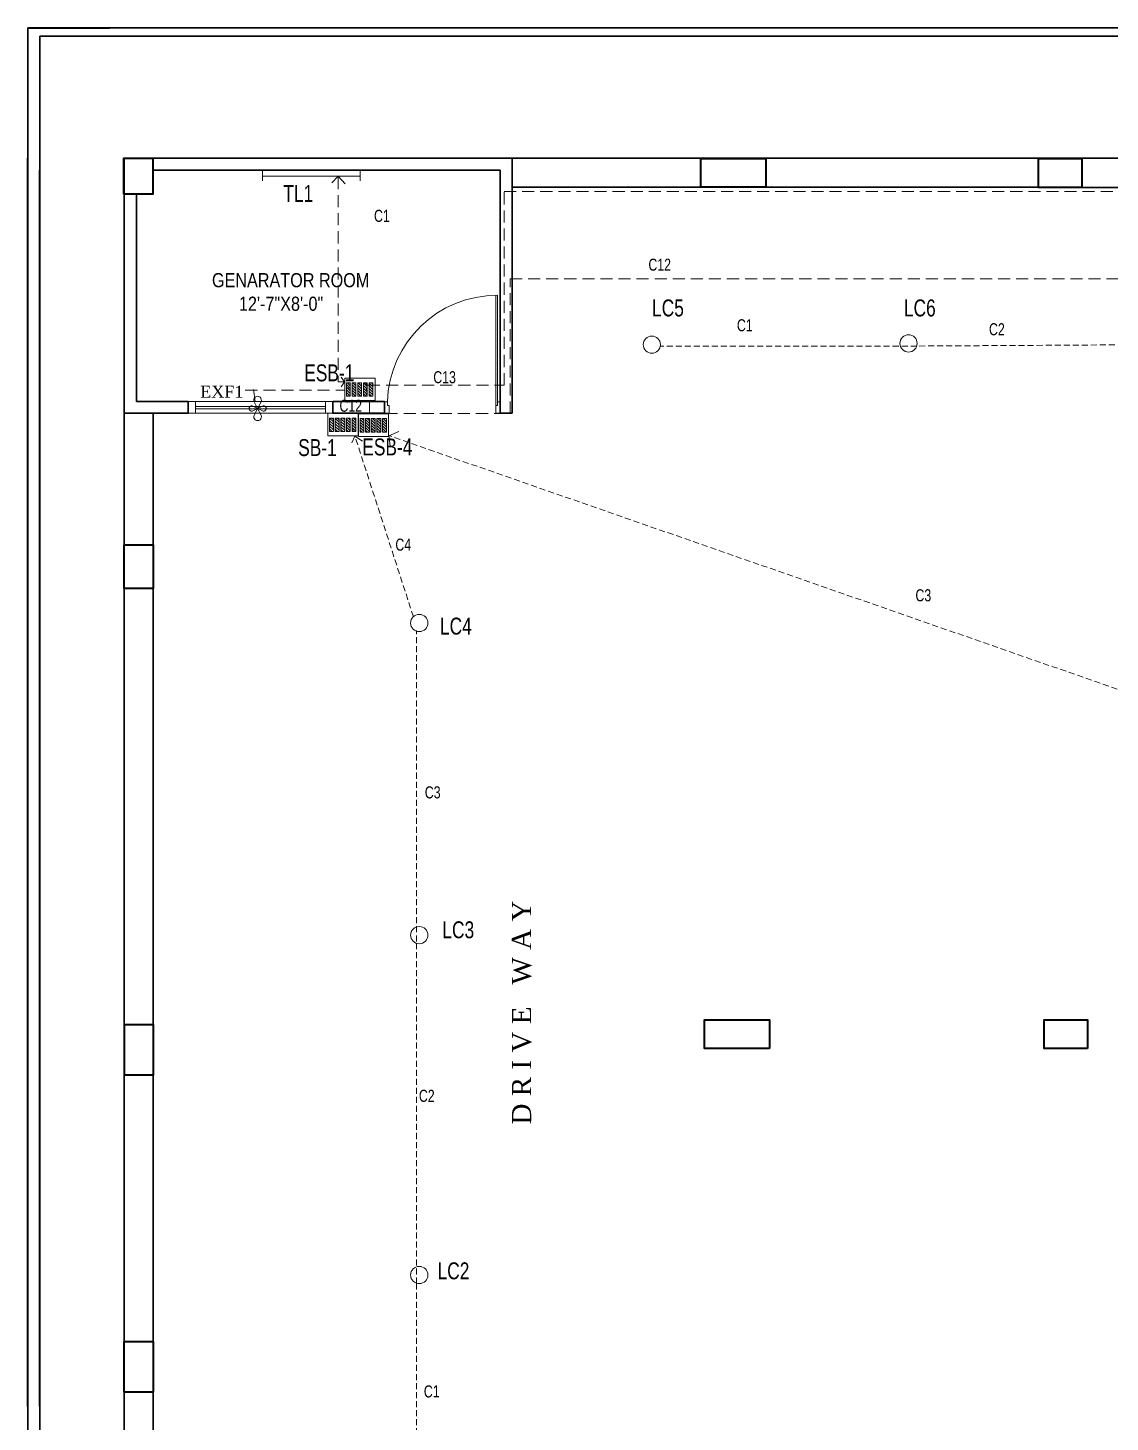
# Model space of a CAD drawing. Header units: inches. Extents: x -2030 to 2685, y 12 to 1110.
# Drawn here: x -2020 to -1571, y 532 to 1110 of the extents above; entities that cross this region are included whole.
import ezdxf

# ---------------------------------------------------------------- set-up
doc = ezdxf.new("R2010")
doc.units = ezdxf.units.IN
doc.header["$LTSCALE"] = 20
doc.header["$MEASUREMENT"] = 0
for name, pattern in [('DASHED', [0.75, 0.5, -0.25]), ('DASHED2', [0.375, 0.25, -0.125]), ('HIDDEN', [0.375, 0.25, -0.125])]:
    doc.linetypes.add(name, pattern=pattern)
for name, color, linetype, lineweight in [('BOUNDARY', 12, 'Continuous', 30), ('Building', 142, 'Continuous', 35), ('CKT', 10, 'Continuous', 20), ('Conduit', 104, 'HIDDEN', 5), ('DOOR-2', 32, 'Continuous', 15), ('DOT', 3, 'Continuous', 15), ('E-FITTTINGS', 6, 'Continuous', 20), ('s t column', 1, 'Continuous', 35), ('TEXT', 7, 'Continuous', 5), ('WALL', 7, 'Continuous', 30), ('WINDOW', 150, 'Continuous', 0)]:
    doc.layers.add(name, color=color, linetype=linetype, lineweight=lineweight)
doc.layers.add('E-PVC-CON', color=210, linetype='Continuous')
doc.styles.add('QQ', font='txt.shx', dxfattribs={"width": 1.1})
doc.styles.get("Standard").update_dxf_attribs({"font": 'times.ttf'})
doc.styles.add('STYLE2', font='swisscl.ttf')
pattern_1 = [(135, (6278.06025, 3447.2137), (-0.55242717, -0.55242717), [])]

# ---------------------------------------------------------------- blocks, each defined once
blk = doc.blocks.new('door 22')
at = {"layer": 'DOOR-2', "ltscale": 0.5}
for p, q in [((106033.91, -18764.34), (106033.91, -18718.64)), ((106034.61, -18764.34), (106034.61, -18718.64)), ((105988.93, -18762.94), (105987.77, -18762.94)), ((105987.77, -18762.94), (105987.77, -18767.59)), ((105988.93, -18764.34), (105988.93, -18762.94)), ((105989.63, -18764.34), (105988.93, -18764.34)), ((105989.63, -18767.59), (105989.63, -18764.34)), ((106034.61, -18764.34), (106033.91, -18764.34)), ((106033.91, -18764.34), (106033.91, -18767.59)), ((106035.77, -18762.94), (106034.61, -18762.94)), ((106034.61, -18762.94), (106034.61, -18764.34)), ((106035.77, -18767.59), (106035.77, -18762.94)), ((105987.77, -18767.59), (105989.63, -18767.59)), ((106033.91, -18767.59), (106035.77, -18767.59))]:
    blk.add_line(p, q, dxfattribs=at)
blk.add_arc((106034.61, -18764.34), 45.7, 90, 178.25385, dxfattribs=at)
blk = doc.blocks.new('light')
at = {"layer": 'E-FITTTINGS', "linetype": 'Continuous'}
blk.add_circle((0, 0), 3.58, dxfattribs=at)
blk = doc.blocks.new('tube_light')
at = {"layer": 'E-FITTTINGS', "linetype": 'Continuous', "ltscale": 0.5}
for p, q in [((-40, 2.5), (-40, -2)), ((-40, 0), (0.5, 0)), ((0.5, 2.5), (0.5, -2))]:
    blk.add_line(p, q, dxfattribs=at)
blk = doc.blocks.new('ef')
at = {"layer": 'E-FITTTINGS'}
for p, q in [((12385.44, -212121.4), (12383.48, -212125.32)), ((12384.46, -212123.36), (12383.48, -212121.4)), ((12385.44, -212125.32), (12384.46, -212123.36))]:
    blk.add_line(p, q, dxfattribs=at)
blk.add_lwpolyline([(12384.46, -212123.36), (12387.26, -212121.96, -1.618034), (12387.26, -212124.76), (12381.66, -212121.96, 1.618034), (12381.66, -212124.76), (12384.46, -212123.36)], format="xyb", dxfattribs=at)
for centre, start, end in [((12384.46, -212120.91), 333.43495, 206.56505), ((12384.46, -212125.81), 153.43495, 26.56505)]:
    blk.add_arc(centre, 1.1, start, end, dxfattribs=at)
blk = doc.blocks.new('EX_fan')
at = {"layer": 'E-PVC-CON', "color": 4, "linetype": 'DASHED', "rotation": 270}
blk.add_blockref('ef', (212123.33, 12384.47), dxfattribs=at)
blk = doc.blocks.new('SB')
at = {"layer": 'CKT', "linetype": 'Continuous', "lineweight": -3}
h = blk.add_hatch(dxfattribs=at)
h.set_pattern_fill('ANSI31', color=8, scale=6.25, angle=450, style=0)
h.set_pattern_definition(pattern_1)
h.paths.add_polyline_path([(-4.02, 7.42), (-5.58, 7.42), (-5.58, 1.84), (-4.02, 1.84)])
h = blk.add_hatch(dxfattribs=at)
h.set_pattern_fill('ANSI31', color=8, scale=6.25, angle=450, style=0)
h.set_pattern_definition(pattern_1)
h.paths.add_polyline_path([(-1.68, 7.42), (-3.24, 7.42), (-3.24, 1.84), (-1.68, 1.84)])
h = blk.add_hatch(dxfattribs=at)
h.set_pattern_fill('ANSI31', color=8, scale=6.25, angle=450, style=0)
h.set_pattern_definition(pattern_1)
h.paths.add_polyline_path([(3.01, 7.42), (1.45, 7.42), (1.45, 1.84), (3.01, 1.84)])
h = blk.add_hatch(dxfattribs=at)
h.set_pattern_fill('ANSI31', color=8, scale=6.25, angle=450, style=0)
h.set_pattern_definition(pattern_1)
h.paths.add_polyline_path([(5.35, 7.42), (3.79, 7.42), (3.79, 1.84), (5.35, 1.84)])
at = {"layer": 'E-FITTTINGS', "linetype": 'Continuous'}
h = blk.add_hatch(dxfattribs=at)
h.set_pattern_fill('ANSI31', color=256, scale=6.25, angle=450, style=0)
h.set_pattern_definition(pattern_1)
h.paths.add_polyline_path([(0.67, 7.42), (-0.9, 7.42), (-0.9, 1.84), (0.67, 1.84)])
for p, q in [((-6.25, 9.38), (6.25, 9.38)), ((-6.25, 0), (-6.25, 9.38)), ((-5.58, 7.42), (-4.02, 7.42)), ((-5.58, 1.84), (-5.58, 7.42)), ((-4.02, 7.42), (-4.02, 1.84)), ((-3.24, 7.42), (-1.68, 7.42)), ((-3.24, 1.84), (-3.24, 7.42)), ((-1.68, 7.42), (-1.68, 1.84)), ((-0.9, 7.42), (0.67, 7.42)), ((-0.9, 1.84), (-0.9, 7.42)), ((0.67, 7.42), (0.67, 1.84)), ((1.45, 7.42), (3.01, 7.42)), ((1.45, 1.84), (1.45, 7.42)), ((3.01, 7.42), (3.01, 1.84)), ((3.79, 7.42), (5.35, 7.42)), ((3.79, 1.84), (3.79, 7.42)), ((5.35, 7.42), (5.35, 1.84)), ((6.25, 9.38), (6.25, 0)), ((6.25, 0), (-6.25, 0)), ((-4.02, 1.84), (-5.58, 1.84)), ((-1.68, 1.84), (-3.24, 1.84)), ((0.67, 1.84), (-0.9, 1.84)), ((3.01, 1.84), (1.45, 1.84)), ((5.35, 1.84), (3.79, 1.84))]:
    blk.add_line(p, q, dxfattribs=at)

msp = doc.modelspace()

# ---------------------------------------------------------------- linework, layer by layer
at = {"layer": 'BOUNDARY'}
for p, q in [((-2020.08, 407.83), (-2020.08, 1110.33)), ((-2020.08, 1110.33), (-812.77, 1110.33)), ((-2015.08, 409.33), (-2015.08, 1106.83)), ((-2015.08, 1106.83), (-817.77, 1106.83))]:
    msp.add_line(p, q, dxfattribs=at)
at = {"layer": 'Building'}
for p, q in [((-2020.08, 1110.33), (-1986.27, 1110.33)), ((-2020.08, 1110.33), (-1986.27, 1110.33)), ((-2015.08, 1110.33), (-2015.08, 1110.33)), ((-2020.08, 538.28), (-2020.08, 1056.28)), ((-2015.08, 538.28), (-2015.08, 1051.28))]:
    msp.add_line(p, q, dxfattribs=at)
at = {"layer": 'Conduit', "color": 1, "linetype": 'HIDDEN'}
for p, q in [((-1893.92, 1046.02), (-1891.29, 1048.86)), ((-1891.32, 1048.43), (-1891.32, 963.42)), ((-1891.29, 1048.86), (-1888.45, 1045.65)), ((-1822.47, 962.12), (-1822.47, 1042.86)), ((-1822.46, 1042.49), (-1035.29, 1042.49)), ((-1926.4, 960.25), (-1925.74, 954.35)), ((-1891.32, 963.42), (-1888.42, 963.42)), ((-1890.13, 965.36), (-1888.66, 963.48)), ((-1888.66, 963.48), (-1890.13, 961.39)), ((-1878.99, 962.12), (-1822.47, 962.12)), ((-1870.37, 941.13), (-1866.15, 942.88)), ((-1869.77, 936.87), (-1870.37, 941.13))]:
    msp.add_line(p, q, dxfattribs=at)
at = {"layer": 'Conduit', "linetype": 'HIDDEN'}
for p, q in [((-1820.01, 950.32), (-1820.01, 1006.16)), ((-1820.01, 1006.16), (-1510.61, 1006.16)), ((-1886.66, 950.32), (-1820.01, 950.32)), ((-1885.61, 938.17), (-1884.43, 940.91)), ((-1884.43, 940.91), (-1881.2, 938.87))]:
    msp.add_line(p, q, dxfattribs=at)
at = {"layer": 'Conduit', "linetype": 'HIDDEN', "ltscale": 0.5}
for p, q in [((-1651.27, 978.33), (-1757.77, 978.33)), ((-1565.27, 978.83), (-1651.27, 978.33)), ((-1860.11, 865.95), (-1884.43, 941.05)), ((-1858.77, 731.33), (-1858.77, 860.33)), ((-1858.77, 589.33), (-1858.77, 731.33)), ((-1858.77, 481.83), (-1858.77, 589.83))]:
    msp.add_line(p, q, dxfattribs=at)
at = {"layer": 'Conduit', "color": 1}
msp.add_line((-1886.85, 960.88), (-1887.11, 960.86), dxfattribs=at)
at = {"layer": 'Conduit', "color": 1, "linetype": 'HIDDEN', "ltscale": 0.5}
for p, q in [((-1879.8, 963.1), (-1879.77, 961.83)), ((-1878.36, 943.96), (-1878.82, 944.12)), ((-1876.02, 943.14), (-1877.58, 943.69)), ((-1874.52, 942.62), (-1875.24, 942.87)), ((-1539.76, 826.13), (-1870.44, 941.2))]:
    msp.add_line(p, q, dxfattribs=at)
at = {"layer": 'Conduit'}
for p, q in [((-1879.59, 962.18), (-1879.59, 963.1)), ((-1879.59, 959.97), (-1879.59, 961.08)), ((-1879.59, 958.03), (-1879.59, 958.87))]:
    msp.add_line(p, q, dxfattribs=at)
at = {"layer": 'Conduit', "color": 1, "linetype": 'DASHED2'}
msp.add_line((-1878.31, 950.18), (-1878.31, 955.71), dxfattribs=at)
at = {"layer": 'Conduit', "color": 7, "linetype": 'Continuous', "ltscale": 0.5}
for p, q in [((-1885.39, 944.02), (-1885.43, 944.08)), ((-1860.12, 865.93), (-1860.14, 866.01))]:
    msp.add_line(p, q, dxfattribs=at)
at = {"layer": 'Conduit', "linetype": 'Continuous', "ltscale": 0.5}
msp.add_line((-1885.02, 942.89), (-1885.39, 944.02), dxfattribs=at)
at = {"layer": 'DOT', "color": 1, "linetype": 'HIDDEN'}
msp.add_line((-1929.87, 960), (-1888.55, 960), dxfattribs=at)
at = {"layer": 's t column'}
for points in [[(-1980.27, 1041.33), (-1980.27, 1056.33), (-1968.27, 1056.33), (-1968.27, 1041.33)], [(-1713.89, 1044.18), (-1740.89, 1044.18), (-1740.89, 1056.18), (-1713.89, 1056.18)], [(-1582.8, 1044.12), (-1600.8, 1044.12), (-1600.8, 1056.12), (-1582.8, 1056.12)], [(-1980.08, 877.8), (-1980.08, 895.8), (-1968.08, 895.8), (-1968.08, 877.8)], [(-1980.08, 877.8), (-1980.08, 895.8), (-1968.08, 895.8), (-1968.08, 877.8)], [(-1980.05, 675.81), (-1980.05, 696.81), (-1968.05, 696.81), (-1968.05, 675.81)], [(-1980.05, 675.81), (-1980.05, 696.81), (-1968.05, 696.81), (-1968.05, 675.81)], [(-1712.4, 686.81), (-1739.4, 686.81), (-1739.4, 698.81), (-1712.4, 698.81)], [(-1712.4, 686.81), (-1739.4, 686.81), (-1739.4, 698.81), (-1712.4, 698.81)], [(-1580.43, 686.81), (-1598.43, 686.81), (-1598.43, 698.81), (-1580.43, 698.81)], [(-1580.43, 686.81), (-1598.43, 686.81), (-1598.43, 698.81), (-1580.43, 698.81)], [(-1980.11, 544.33), (-1980.11, 565.33), (-1968.11, 565.33), (-1968.11, 544.33)]]:
    msp.add_lwpolyline(points, close=True, dxfattribs=at)
at = {"layer": 'WALL'}
for p, q in [((-1980.08, 1000.83), (-1980.08, 1056.28)), ((-1980.08, 1056.28), (-1819.08, 1056.28)), ((-1819.08, 1056.28), (-1819.08, 950.48)), ((-1819.08, 1056.28), (-1501.28, 1056.21)), ((-1968.27, 1051.28), (-1824.08, 1051.28)), ((-1968.27, 1051.28), (-1824.08, 1051.28)), ((-1824.08, 1051.28), (-1824.08, 950.48)), ((-1975.08, 1041.33), (-1975.08, 1000.33)), ((-1740.89, 1044.18), (-1819.08, 1044.18)), ((-1713.89, 1044.18), (-1600.49, 1044.18)), ((-1582.8, 1044.12), (-1501.27, 1044.12)), ((-1980.08, 950.48), (-1980.08, 1001.01)), ((-1975.08, 955.28), (-1975.08, 1001.01)), ((-1975.08, 955.28), (-1953.58, 955.28)), ((-1953.58, 950.48), (-1953.58, 955.28)), ((-1953.58, 950.48), (-1953.58, 955.28)), ((-1893.58, 955.28), (-1872.08, 955.28)), ((-1893.58, 950.48), (-1893.58, 955.28)), ((-1893.58, 950.48), (-1893.58, 955.28)), ((-1872.08, 955.28), (-1872.08, 950.48)), ((-1980.08, 950.48), (-1953.58, 950.48)), ((-1980.08, 950.48), (-1980.08, 409.35)), ((-1968.08, 895.8), (-1968.08, 950.54)), ((-1893.58, 950.48), (-1872.08, 950.48)), ((-1824.08, 950.48), (-1819.08, 950.48)), ((-1968.08, 877.8), (-1968.08, 409.42))]:
    msp.add_line(p, q, dxfattribs=at)
at = {"layer": 'WINDOW', "linetype": 'ByBlock', "lineweight": 20, "ltscale": 2}
for p, q in [((-1953.58, 955.28), (-1893.58, 955.28)), ((-1953.58, 955.28), (-1893.58, 955.28)), ((-1950.58, 950.48), (-1950.58, 955.28)), ((-1950.58, 950.48), (-1950.58, 955.28)), ((-1896.58, 950.48), (-1896.58, 955.28)), ((-1896.58, 950.48), (-1896.58, 955.28)), ((-1953.58, 950.48), (-1893.58, 950.48)), ((-1953.58, 950.48), (-1893.58, 950.48)), ((-1950.58, 953.28), (-1896.58, 953.28)), ((-1950.58, 953.28), (-1896.58, 953.28)), ((-1950.58, 952.28), (-1896.58, 952.28)), ((-1950.58, 952.28), (-1896.58, 952.28))]:
    msp.add_line(p, q, dxfattribs=at)

# ---------------------------------------------------------------- block references
at = {"layer": 'Conduit'}
for p in [(-1882.28, 955.68), (-1889.31, 941.05), (-1876.69, 940.79)]:
    msp.add_blockref('SB', p, dxfattribs=at)
at = {"layer": 'DOOR-2'}
msp.add_blockref('door 22', (-107859.85, 19718.06), dxfattribs=at)
at = {"layer": 'E-FITTTINGS', "linetype": 'Continuous'}
for name, p in [('tube_light', (-1882.77, 1048.83)), ('light', (-1761.19, 978.91)), ('light', (-1654.69, 979.41)), ('light', (-1857.69, 863.41)), ('light', (-1857.69, 733.91)), ('light', (-1857.69, 592.91))]:
    msp.add_blockref(name, p, dxfattribs=at)
at = {"layer": 'E-FITTTINGS'}
msp.add_blockref('EX_fan', (-1924.72, 952.42), dxfattribs=at)

# ---------------------------------------------------------------- texts
at = {"layer": 'TEXT', "linetype": 'DASHED', "style": 'STYLE2'}
for s, p in [('TL1', (-1914.1, 1038.12)), ('LC5', (-1761.1, 990.62)), ('LC6', (-1656.6, 990.62)), ('ESB-1', (-1905.42, 963.69)), ('SB-1', (-1907.92, 932.69)), ('LC4', (-1849.1, 858.62)), ('LC3', (-1848.1, 732.62)), ('LC2', (-1850.1, 591.12))]:
    msp.add_text(s, height=7.022, dxfattribs=at).set_placement(p)
at = {"layer": 'TEXT', "color": 7, "linetype": 'Continuous', "ltscale": 0.5, "attachment_point": 1, "style": 'STYLE2'}
for s, insert, char_height, width in [('{\\C256;C1}', (-1876.47, 1034.84), 5, 32.6132), ('{\\C256;C1}', (-1725.89, 989.44), 5, 32.6132), ('{\\C256;C2}', (-1621.3, 987.79), 5, 26.0542), ('{\\C256;ESB-4}', (-1881.33, 939.97), 7.0219, 15.103), ('{\\C256;C4}', (-1867.61, 898.42), 5, 23.4114), ('{\\C256;C3}', (-1651.82, 877.41), 5, 21.2218), ('{\\C256;C3}', (-1855.4, 795.65), 5, 21.2218), ('{\\C256;C2}', (-1857.84, 669.74), 5, 26.0542), ('{\\C256;C1}', (-1855.8, 547.11), 5, 32.6132)]:
    msp.add_mtext(s, dxfattribs=dict(at, insert=insert, char_height=char_height, width=width))
at = {"layer": 'TEXT', "linetype": 'HIDDEN', "char_height": 4.973, "attachment_point": 1, "style": 'STYLE2'}
for s, insert, width in [('C12', (-1762.6, 1014.57), 11.6872), ('C13', (-1851.85, 967.89), 15.5304), ('C12', (-1890.79, 956.04), 11.6872)]:
    msp.add_mtext(s, dxfattribs=dict(at, insert=insert, width=width))
at = {"layer": 'TEXT', "linetype": 'ByBlock', "insert": (-1943.71, 983.09), "char_height": 5.8634, "width": 84.2707, "attachment_point": 7, "style": 'QQ'}
msp.add_mtext('{\\fArial Narrow|b0|i0|c0|p34;GENARATOR ROOM\\P      12\'-7"X8\'-0"\\P    }', dxfattribs=at)
at = {"layer": 'TEXT', "insert": (-1948.58, 961.88), "char_height": 4.973, "width": 37.0536, "attachment_point": 1}
msp.add_mtext('EXF1', dxfattribs=at)
at = {"layer": 'TEXT', "ltscale": 3, "insert": (-1819.26, 655.31), "char_height": 8, "width": 180.7684, "attachment_point": 1, "rotation": 90}
msp.add_mtext('D R I V E   W A Y', dxfattribs=at)
msp.add_mtext('D R I V E   W A Y', dxfattribs=at)

doc.saveas('drawing.dxf')
